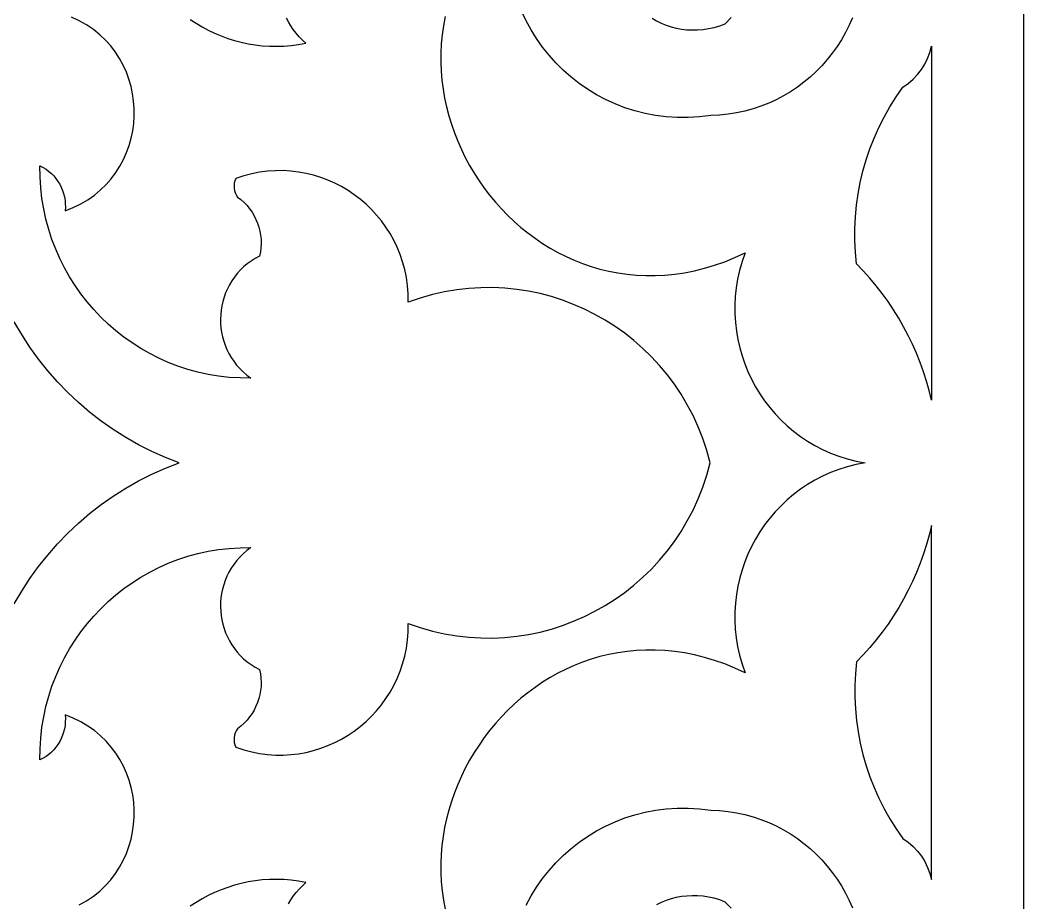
# Model space of a CAD drawing. Extents: x -350 to 350, y -250 to 250.
# Drawn here: x 250.55 to 294, y -90.7 to -52.47 of the extents above; entities that cross this region are included whole.
import ezdxf

# ---------------------------------------------------------------- set-up
doc = ezdxf.new("R2010")
doc.units = 0
doc.layers.add('BITMAP_LAYER', color=18, linetype='CONTINUOUS')
doc.layers.add('LAYER_2', color=174, linetype='CONTINUOUS')

msp = doc.modelspace()

# ---------------------------------------------------------------- linework, layer by layer
at = {"layer": 'BITMAP_LAYER'}
for points in [[(286.575, -52.368), (286.433, -52.695), (286.274, -53.012), (286.1, -53.32), (285.91, -53.618), (285.706, -53.905), (285.487, -54.182), (285.254, -54.446), (285.008, -54.699), (284.75, -54.938), (284.478, -55.164), (284.195, -55.376), (283.901, -55.573), (283.596, -55.754), (283.28, -55.92), (282.955, -56.069), (282.62, -56.202), (282.277, -56.316), (281.925, -56.412), (281.565, -56.49), (281.198, -56.547), (280.824, -56.585), (280.443, -56.602), (279.953, -56.665), (279.469, -56.695), (278.99, -56.695), (278.519, -56.665), (278.056, -56.607), (277.602, -56.52), (277.158, -56.407), (276.724, -56.268), (276.302, -56.103), (275.893, -55.914), (275.496, -55.702), (275.114, -55.467), (274.747, -55.211), (274.395, -54.935), (274.06, -54.638), (273.743, -54.323), (273.445, -53.99), (273.165, -53.64), (272.906, -53.274), (272.668, -52.893), (272.452, -52.498), (272.259, -52.089)], [(286.575, -52.368), (286.433, -52.695), (286.274, -53.012), (286.1, -53.32), (285.91, -53.618), (285.706, -53.905), (285.487, -54.182), (285.254, -54.446), (285.008, -54.699), (284.75, -54.938), (284.478, -55.164), (284.195, -55.376), (283.901, -55.573), (283.596, -55.754), (283.28, -55.92), (282.955, -56.069), (282.62, -56.202), (282.277, -56.316), (281.925, -56.412), (281.565, -56.49), (281.198, -56.547), (280.824, -56.585), (280.443, -56.602), (279.953, -56.665), (279.469, -56.695), (278.99, -56.695), (278.519, -56.665), (278.056, -56.607), (277.602, -56.52), (277.158, -56.407), (276.724, -56.268), (276.302, -56.103), (275.893, -55.914), (275.496, -55.702), (275.114, -55.467), (274.747, -55.211), (274.395, -54.935), (274.06, -54.638), (273.743, -54.323), (273.445, -53.99), (273.165, -53.64), (272.906, -53.274), (272.668, -52.893), (272.452, -52.498), (272.259, -52.089)], [(253.114, -90.786), (253.431, -90.604), (253.726, -90.402), (253.998, -90.182), (254.247, -89.945), (254.473, -89.693), (254.677, -89.427), (254.857, -89.15), (255.016, -88.861), (255.151, -88.563), (255.264, -88.257), (255.354, -87.944), (255.422, -87.626), (255.467, -87.305), (255.49, -86.982), (255.491, -86.657), (255.469, -86.334), (255.425, -86.013), (255.359, -85.695), (255.271, -85.383), (255.16, -85.077), (255.028, -84.779), (254.874, -84.49), (254.697, -84.213), (254.499, -83.947), (254.278, -83.696), (254.036, -83.459), (253.773, -83.239), (253.487, -83.038), (253.18, -82.856), (252.851, -82.695), (252.5, -82.556), (252.511, -82.709), (252.509, -82.86), (252.496, -83.01), (252.471, -83.157), (252.435, -83.3), (252.389, -83.44), (252.332, -83.576), (252.266, -83.706), (252.189, -83.832), (252.104, -83.951), (252.009, -84.063), (251.905, -84.168), (251.794, -84.265), (251.674, -84.354), (251.546, -84.434), (251.411, -84.504), (251.416, -84.027), (251.446, -83.557), (251.498, -83.093), (251.574, -82.637), (251.672, -82.188), (251.792, -81.749), (251.932, -81.318), (252.094, -80.897), (252.275, -80.487), (252.475, -80.088), (252.694, -79.7), (252.931, -79.325), (253.185, -78.962), (253.457, -78.613), (253.745, -78.278), (254.048, -77.957), (254.366, -77.652), (254.699, -77.363), (255.046, -77.09), (255.406, -76.834), (255.779, -76.596), (256.164, -76.376), (256.56, -76.174), (256.967, -75.993), (257.384, -75.831), (257.811, -75.69), (258.248, -75.571), (258.692, -75.473), (259.145, -75.398), (259.604, -75.346), (260.071, -75.317), (260.543, -75.313), (260.37, -75.442), (260.21, -75.58), (260.061, -75.726), (259.925, -75.879), (259.801, -76.039), (259.69, -76.205), (259.59, -76.377), (259.503, -76.553), (259.428, -76.734), (259.364, -76.918), (259.313, -77.105), (259.273, -77.294), (259.246, -77.485), (259.23, -77.678), (259.226, -77.87), (259.234, -78.063), (259.253, -78.254), (259.285, -78.444), (259.327, -78.632), (259.382, -78.817), (259.447, -78.999), (259.525, -79.177), (259.613, -79.35), (259.713, -79.518), (259.825, -79.68), (259.948, -79.835), (260.081, -79.984), (260.227, -80.124), (260.383, -80.256), (260.55, -80.379), (260.729, -80.493), (260.918, -80.596), (260.954, -80.777), (260.976, -80.96), (260.984, -81.141), (260.979, -81.322), (260.96, -81.501), (260.929, -81.678), (260.885, -81.851), (260.829, -82.02), (260.761, -82.185), (260.681, -82.345), (260.59, -82.498), (260.487, -82.645), (260.373, -82.785), (260.248, -82.916), (260.113, -83.039), (259.968, -83.153), (259.909, -83.242), (259.863, -83.338), (259.832, -83.438), (259.815, -83.541), (259.811, -83.645), (259.823, -83.75), (259.848, -83.852), (259.889, -83.952), (260.232, -84.066), (260.576, -84.157), (260.92, -84.225), (261.263, -84.27), (261.604, -84.293), (261.942, -84.295), (262.277, -84.276), (262.608, -84.237), (262.934, -84.178), (263.254, -84.099), (263.568, -84.002), (263.875, -83.887), (264.174, -83.754), (264.464, -83.604), (264.745, -83.437), (265.016, -83.254), (265.276, -83.056), (265.524, -82.843), (265.76, -82.616), (265.983, -82.375), (266.192, -82.12), (266.386, -81.853), (266.565, -81.574), (266.727, -81.282), (266.873, -80.98), (267.001, -80.667), (267.11, -80.344), (267.2, -80.012), (267.27, -79.67), (267.32, -79.321), (267.348, -78.963), (267.354, -78.598), (267.875, -78.778), (268.398, -78.927), (268.923, -79.046), (269.449, -79.135), (269.973, -79.195), (270.496, -79.226), (271.017, -79.229), (271.534, -79.205), (272.047, -79.153), (272.554, -79.074), (273.056, -78.97), (273.549, -78.839), (274.035, -78.684), (274.511, -78.504), (274.978, -78.3), (275.433, -78.072), (275.876, -77.822), (276.306, -77.548), (276.722, -77.253), (277.123, -76.936), (277.508, -76.598), (277.876, -76.24), (278.227, -75.862), (278.558, -75.464), (278.87, -75.047), (279.161, -74.612), (279.431, -74.159), (279.678, -73.688), (279.901, -73.201), (280.099, -72.697), (280.273, -72.178), (280.419, -71.643), (280.273, -71.108), (280.099, -70.588), (279.901, -70.084), (279.678, -69.597), (279.431, -69.126), (279.161, -68.673), (278.87, -68.238), (278.558, -67.821), (278.227, -67.424), (277.876, -67.045), (277.508, -66.687), (277.123, -66.349), (276.722, -66.032), (276.306, -65.737), (275.876, -65.464), (275.433, -65.213), (274.978, -64.985), (274.511, -64.781), (274.035, -64.601), (273.549, -64.446), (273.056, -64.316), (272.554, -64.211), (272.047, -64.132), (271.534, -64.081), (271.017, -64.056), (270.496, -64.059), (269.973, -64.09), (269.449, -64.15), (268.923, -64.239), (268.398, -64.358), (267.875, -64.508), (267.354, -64.688), (267.348, -64.322), (267.32, -63.965), (267.27, -63.615), (267.2, -63.274), (267.11, -62.941), (267.001, -62.618), (266.873, -62.305), (266.727, -62.003), (266.565, -61.712), (266.386, -61.432), (266.192, -61.165), (265.983, -60.911), (265.76, -60.669), (265.524, -60.442), (265.276, -60.229), (265.016, -60.031), (264.745, -59.848), (264.464, -59.682), (264.174, -59.532), (263.875, -59.399), (263.568, -59.283), (263.254, -59.186), (262.934, -59.108), (262.608, -59.049), (262.277, -59.009), (261.942, -58.99), (261.604, -58.992), (261.263, -59.015), (260.92, -59.061), (260.576, -59.128), (260.232, -59.219), (259.889, -59.334), (259.848, -59.433), (259.823, -59.536), (259.811, -59.64), (259.815, -59.745), (259.832, -59.848), (259.863, -59.948), (259.909, -60.043), (259.968, -60.133), (260.113, -60.246), (260.248, -60.369), (260.373, -60.5), (260.487, -60.64), (260.59, -60.787), (260.681, -60.941), (260.761, -61.1), (260.829, -61.265), (260.885, -61.434), (260.929, -61.608), (260.96, -61.784), (260.979, -61.963), (260.984, -62.144), (260.976, -62.326), (260.954, -62.508), (260.918, -62.69), (260.729, -62.793), (260.55, -62.906), (260.383, -63.029), (260.227, -63.161), (260.081, -63.302), (259.948, -63.45), (259.825, -63.605), (259.713, -63.767), (259.613, -63.935), (259.525, -64.108), (259.447, -64.286), (259.382, -64.468), (259.327, -64.653), (259.285, -64.841), (259.253, -65.031), (259.234, -65.223), (259.226, -65.415), (259.23, -65.608), (259.246, -65.8), (259.273, -65.991), (259.313, -66.18), (259.364, -66.368), (259.428, -66.552), (259.503, -66.732), (259.59, -66.909), (259.69, -67.08), (259.801, -67.246), (259.925, -67.406), (260.061, -67.559), (260.21, -67.705), (260.37, -67.843), (260.543, -67.972), (260.071, -67.968), (259.604, -67.94), (259.145, -67.887), (258.692, -67.812), (258.248, -67.715), (257.811, -67.595), (257.384, -67.454), (256.967, -67.293), (256.56, -67.111), (256.164, -66.91), (255.779, -66.69), (255.406, -66.452), (255.046, -66.196), (254.699, -65.923), (254.366, -65.633), (254.048, -65.328), (253.745, -65.008), (253.457, -64.672), (253.185, -64.323), (252.931, -63.961), (252.694, -63.585), (252.475, -63.198), (252.275, -62.798), (252.094, -62.388), (251.932, -61.967), (251.792, -61.537), (251.672, -61.097), (251.574, -60.649), (251.498, -60.192), (251.446, -59.729), (251.416, -59.258), (251.411, -58.781), (251.546, -58.852), (251.674, -58.931), (251.794, -59.02), (251.905, -59.117), (252.009, -59.222), (252.104, -59.335), (252.189, -59.454), (252.266, -59.579), (252.332, -59.71), (252.389, -59.845), (252.435, -59.985), (252.471, -60.129), (252.496, -60.276), (252.509, -60.425), (252.511, -60.576), (252.5, -60.729), (252.851, -60.591), (253.18, -60.43), (253.487, -60.247), (253.773, -60.046), (254.036, -59.826), (254.278, -59.59), (254.499, -59.338), (254.697, -59.073), (254.874, -58.795), (255.028, -58.506), (255.16, -58.208), (255.271, -57.903), (255.359, -57.59), (255.425, -57.272), (255.469, -56.951), (255.491, -56.628), (255.49, -56.304), (255.467, -55.98), (255.422, -55.659), (255.354, -55.341), (255.264, -55.029), (255.151, -54.723), (255.016, -54.425), (254.857, -54.136), (254.677, -53.858), (254.473, -53.592), (254.247, -53.34), (253.998, -53.104), (253.726, -52.884), (253.431, -52.682), (253.114, -52.499), (252.773, -52.338)], [(253.114, -90.786), (253.431, -90.604), (253.726, -90.402), (253.998, -90.182), (254.247, -89.945), (254.473, -89.693), (254.677, -89.427), (254.857, -89.15), (255.016, -88.861), (255.151, -88.563), (255.264, -88.257), (255.354, -87.944), (255.422, -87.626), (255.467, -87.305), (255.49, -86.982), (255.491, -86.657), (255.469, -86.334), (255.425, -86.013), (255.359, -85.695), (255.271, -85.383), (255.16, -85.077), (255.028, -84.779), (254.874, -84.49), (254.697, -84.213), (254.499, -83.947), (254.278, -83.696), (254.036, -83.459), (253.773, -83.239), (253.487, -83.038), (253.18, -82.856), (252.851, -82.695), (252.5, -82.556), (252.511, -82.709), (252.509, -82.86), (252.496, -83.01), (252.471, -83.157), (252.435, -83.3), (252.389, -83.44), (252.332, -83.576), (252.266, -83.706), (252.189, -83.832), (252.104, -83.951), (252.009, -84.063), (251.905, -84.168), (251.794, -84.265), (251.674, -84.354), (251.546, -84.434), (251.411, -84.504), (251.416, -84.027), (251.446, -83.557), (251.498, -83.093), (251.574, -82.637), (251.672, -82.188), (251.792, -81.749), (251.932, -81.318), (252.094, -80.897), (252.275, -80.487), (252.475, -80.088), (252.694, -79.7), (252.931, -79.325), (253.185, -78.962), (253.457, -78.613), (253.745, -78.278), (254.048, -77.957), (254.366, -77.652), (254.699, -77.363), (255.046, -77.09), (255.406, -76.834), (255.779, -76.596), (256.164, -76.376), (256.56, -76.174), (256.967, -75.993), (257.384, -75.831), (257.811, -75.69), (258.248, -75.571), (258.692, -75.473), (259.145, -75.398), (259.604, -75.346), (260.071, -75.317), (260.543, -75.313), (260.37, -75.442), (260.21, -75.58), (260.061, -75.726), (259.925, -75.879), (259.801, -76.039), (259.69, -76.205), (259.59, -76.377), (259.503, -76.553), (259.428, -76.734), (259.364, -76.918), (259.313, -77.105), (259.273, -77.294), (259.246, -77.485), (259.23, -77.678), (259.226, -77.87), (259.234, -78.063), (259.253, -78.254), (259.285, -78.444), (259.327, -78.632), (259.382, -78.817), (259.447, -78.999), (259.525, -79.177), (259.613, -79.35), (259.713, -79.518), (259.825, -79.68), (259.948, -79.835), (260.081, -79.984), (260.227, -80.124), (260.383, -80.256), (260.55, -80.379), (260.729, -80.493), (260.918, -80.596), (260.954, -80.777), (260.976, -80.96), (260.984, -81.141), (260.979, -81.322), (260.96, -81.501), (260.929, -81.678), (260.885, -81.851), (260.829, -82.02), (260.761, -82.185), (260.681, -82.345), (260.59, -82.498), (260.487, -82.645), (260.373, -82.785), (260.248, -82.916), (260.113, -83.039), (259.968, -83.153), (259.909, -83.242), (259.863, -83.338), (259.832, -83.438), (259.815, -83.541), (259.811, -83.645), (259.823, -83.75), (259.848, -83.852), (259.889, -83.952), (260.232, -84.066), (260.576, -84.157), (260.92, -84.225), (261.263, -84.27), (261.604, -84.293), (261.942, -84.295), (262.277, -84.276), (262.608, -84.237), (262.934, -84.178), (263.254, -84.099), (263.568, -84.002), (263.875, -83.887), (264.174, -83.754), (264.464, -83.604), (264.745, -83.437), (265.016, -83.254), (265.276, -83.056), (265.524, -82.843), (265.76, -82.616), (265.983, -82.375), (266.192, -82.12), (266.386, -81.853), (266.565, -81.574), (266.727, -81.282), (266.873, -80.98), (267.001, -80.667), (267.11, -80.344), (267.2, -80.012), (267.27, -79.67), (267.32, -79.321), (267.348, -78.963), (267.354, -78.598), (267.875, -78.778), (268.398, -78.927), (268.923, -79.046), (269.449, -79.135), (269.973, -79.195), (270.496, -79.226), (271.017, -79.229), (271.534, -79.205), (272.047, -79.153), (272.554, -79.074), (273.056, -78.97), (273.549, -78.839), (274.035, -78.684), (274.511, -78.504), (274.978, -78.3), (275.433, -78.072), (275.876, -77.822), (276.306, -77.548), (276.722, -77.253), (277.123, -76.936), (277.508, -76.598), (277.876, -76.24), (278.227, -75.862), (278.558, -75.464), (278.87, -75.047), (279.161, -74.612), (279.431, -74.159), (279.678, -73.688), (279.901, -73.201), (280.099, -72.697), (280.273, -72.178), (280.419, -71.643), (280.273, -71.108), (280.099, -70.588), (279.901, -70.084), (279.678, -69.597), (279.431, -69.126), (279.161, -68.673), (278.87, -68.238), (278.558, -67.821), (278.227, -67.424), (277.876, -67.045), (277.508, -66.687), (277.123, -66.349), (276.722, -66.032), (276.306, -65.737), (275.876, -65.464), (275.433, -65.213), (274.978, -64.985), (274.511, -64.781), (274.035, -64.601), (273.549, -64.446), (273.056, -64.316), (272.554, -64.211), (272.047, -64.132), (271.534, -64.081), (271.017, -64.056), (270.496, -64.059), (269.973, -64.09), (269.449, -64.15), (268.923, -64.239), (268.398, -64.358), (267.875, -64.508), (267.354, -64.688), (267.348, -64.322), (267.32, -63.965), (267.27, -63.615), (267.2, -63.274), (267.11, -62.941), (267.001, -62.618), (266.873, -62.305), (266.727, -62.003), (266.565, -61.712), (266.386, -61.432), (266.192, -61.165), (265.983, -60.911), (265.76, -60.669), (265.524, -60.442), (265.276, -60.229), (265.016, -60.031), (264.745, -59.848), (264.464, -59.682), (264.174, -59.532), (263.875, -59.399), (263.568, -59.283), (263.254, -59.186), (262.934, -59.108), (262.608, -59.049), (262.277, -59.009), (261.942, -58.99), (261.604, -58.992), (261.263, -59.015), (260.92, -59.061), (260.576, -59.128), (260.232, -59.219), (259.889, -59.334), (259.848, -59.433), (259.823, -59.536), (259.811, -59.64), (259.815, -59.745), (259.832, -59.848), (259.863, -59.948), (259.909, -60.043), (259.968, -60.133), (260.113, -60.246), (260.248, -60.369), (260.373, -60.5), (260.487, -60.64), (260.59, -60.787), (260.681, -60.941), (260.761, -61.1), (260.829, -61.265), (260.885, -61.434), (260.929, -61.608), (260.96, -61.784), (260.979, -61.963), (260.984, -62.144), (260.976, -62.326), (260.954, -62.508), (260.918, -62.69), (260.729, -62.793), (260.55, -62.906), (260.383, -63.029), (260.227, -63.161), (260.081, -63.302), (259.948, -63.45), (259.825, -63.605), (259.713, -63.767), (259.613, -63.935), (259.525, -64.108), (259.447, -64.286), (259.382, -64.468), (259.327, -64.653), (259.285, -64.841), (259.253, -65.031), (259.234, -65.223), (259.226, -65.415), (259.23, -65.608), (259.246, -65.8), (259.273, -65.991), (259.313, -66.18), (259.364, -66.368), (259.428, -66.552), (259.503, -66.732), (259.59, -66.909), (259.69, -67.08), (259.801, -67.246), (259.925, -67.406), (260.061, -67.559), (260.21, -67.705), (260.37, -67.843), (260.543, -67.972), (260.071, -67.968), (259.604, -67.94), (259.145, -67.887), (258.692, -67.812), (258.248, -67.715), (257.811, -67.595), (257.384, -67.454), (256.967, -67.293), (256.56, -67.111), (256.164, -66.91), (255.779, -66.69), (255.406, -66.452), (255.046, -66.196), (254.699, -65.923), (254.366, -65.633), (254.048, -65.328), (253.745, -65.008), (253.457, -64.672), (253.185, -64.323), (252.931, -63.961), (252.694, -63.585), (252.475, -63.198), (252.275, -62.798), (252.094, -62.388), (251.932, -61.967), (251.792, -61.537), (251.672, -61.097), (251.574, -60.649), (251.498, -60.192), (251.446, -59.729), (251.416, -59.258), (251.411, -58.781), (251.546, -58.852), (251.674, -58.931), (251.794, -59.02), (251.905, -59.117), (252.009, -59.222), (252.104, -59.335), (252.189, -59.454), (252.266, -59.579), (252.332, -59.71), (252.389, -59.845), (252.435, -59.985), (252.471, -60.129), (252.496, -60.276), (252.509, -60.425), (252.511, -60.576), (252.5, -60.729), (252.851, -60.591), (253.18, -60.43), (253.487, -60.247), (253.773, -60.046), (254.036, -59.826), (254.278, -59.59), (254.499, -59.338), (254.697, -59.073), (254.874, -58.795), (255.028, -58.506), (255.16, -58.208), (255.271, -57.903), (255.359, -57.59), (255.425, -57.272), (255.469, -56.951), (255.491, -56.628), (255.49, -56.304), (255.467, -55.98), (255.422, -55.659), (255.354, -55.341), (255.264, -55.029), (255.151, -54.723), (255.016, -54.425), (254.857, -54.136), (254.677, -53.858), (254.473, -53.592), (254.247, -53.34), (253.998, -53.104), (253.726, -52.884), (253.431, -52.682), (253.114, -52.499), (252.773, -52.338)], [(257.918, -52.443), (258.171, -52.61), (258.431, -52.766), (258.698, -52.909), (258.972, -53.04), (259.252, -53.158), (259.537, -53.263), (259.828, -53.354), (260.123, -53.432), (260.423, -53.496), (260.726, -53.546), (261.033, -53.581), (261.343, -53.601), (261.656, -53.607), (261.97, -53.597), (262.286, -53.571), (262.603, -53.529), (262.921, -53.472), (262.769, -53.334), (262.627, -53.189), (262.496, -53.038), (262.376, -52.881), (262.266, -52.72), (262.167, -52.553), (262.078, -52.382)], [(257.918, -52.443), (258.171, -52.61), (258.431, -52.766), (258.698, -52.909), (258.972, -53.04), (259.252, -53.158), (259.537, -53.263), (259.828, -53.354), (260.123, -53.432), (260.423, -53.496), (260.726, -53.546), (261.033, -53.581), (261.343, -53.601), (261.656, -53.607), (261.97, -53.597), (262.286, -53.571), (262.603, -53.529), (262.921, -53.472), (262.769, -53.334), (262.627, -53.189), (262.496, -53.038), (262.376, -52.881), (262.266, -52.72), (262.167, -52.553), (262.078, -52.382)], [(268.944, -52.319), (268.871, -52.714), (268.815, -53.109), (268.779, -53.504), (268.76, -53.9), (268.759, -54.294), (268.776, -54.686), (268.809, -55.077), (268.859, -55.465), (268.926, -55.85), (269.009, -56.232), (269.107, -56.61), (269.221, -56.983), (269.349, -57.351), (269.493, -57.714), (269.65, -58.07), (269.822, -58.42), (270.007, -58.763), (270.205, -59.099), (270.416, -59.426), (270.64, -59.744), (270.876, -60.054), (271.124, -60.354), (271.384, -60.643), (271.654, -60.922), (271.936, -61.19), (272.228, -61.446), (272.53, -61.69), (272.842, -61.921), (273.163, -62.139), (273.494, -62.343), (273.833, -62.533), (274.181, -62.709), (274.537, -62.869), (274.9, -63.013), (275.271, -63.141), (275.649, -63.252), (276.034, -63.346), (276.425, -63.422), (276.822, -63.479), (277.225, -63.518), (277.633, -63.537), (278.046, -63.537), (278.464, -63.516), (278.886, -63.474), (279.312, -63.411), (279.741, -63.326), (280.174, -63.218), (280.61, -63.088), (281.048, -62.934), (281.489, -62.756), (281.931, -62.554), (281.8, -62.93), (281.693, -63.308), (281.608, -63.687), (281.546, -64.066), (281.505, -64.444), (281.486, -64.821), (281.488, -65.196), (281.511, -65.567), (281.554, -65.935), (281.616, -66.299), (281.698, -66.657), (281.799, -67.01), (281.918, -67.355), (282.056, -67.693), (282.211, -68.023), (282.383, -68.344), (282.572, -68.655), (282.777, -68.956), (282.998, -69.246), (283.234, -69.523), (283.486, -69.788), (283.752, -70.039), (284.033, -70.276), (284.327, -70.498), (284.634, -70.704), (284.954, -70.894), (285.287, -71.066), (285.632, -71.221), (285.988, -71.356), (286.355, -71.472), (286.733, -71.568), (287.122, -71.643), (286.733, -71.717), (286.355, -71.813), (285.988, -71.929), (285.632, -72.065), (285.287, -72.219), (284.954, -72.391), (284.634, -72.581), (284.327, -72.787), (284.033, -73.009), (283.752, -73.246), (283.486, -73.497), (283.234, -73.762), (282.998, -74.04), (282.777, -74.329), (282.572, -74.63), (282.383, -74.941), (282.211, -75.262), (282.056, -75.592), (281.918, -75.93), (281.799, -76.276), (281.698, -76.628), (281.616, -76.986), (281.554, -77.35), (281.511, -77.718), (281.488, -78.09), (281.486, -78.464), (281.505, -78.841), (281.546, -79.219), (281.608, -79.598), (281.693, -79.977), (281.8, -80.355), (281.931, -80.732), (281.489, -80.529), (281.048, -80.351), (280.61, -80.198), (280.174, -80.067), (279.741, -79.959), (279.312, -79.874), (278.886, -79.811), (278.464, -79.769), (278.046, -79.749), (277.633, -79.748), (277.225, -79.767), (276.822, -79.806), (276.425, -79.864), (276.034, -79.94), (275.649, -80.033), (275.271, -80.145), (274.9, -80.272), (274.537, -80.417), (274.181, -80.577), (273.833, -80.752), (273.494, -80.942), (273.163, -81.146), (272.842, -81.364), (272.53, -81.595), (272.228, -81.839), (271.936, -82.095), (271.654, -82.363), (271.384, -82.642), (271.124, -82.932), (270.876, -83.232), (270.64, -83.541), (270.416, -83.86), (270.205, -84.187), (270.007, -84.522), (269.822, -84.865), (269.65, -85.215), (269.493, -85.571), (269.349, -85.934), (269.221, -86.302), (269.107, -86.675), (269.009, -87.053), (268.926, -87.435), (268.859, -87.82), (268.809, -88.208), (268.776, -88.599), (268.759, -88.992), (268.76, -89.386), (268.779, -89.781), (268.815, -90.176), (268.871, -90.572), (268.944, -90.967)], [(268.944, -52.319), (268.871, -52.714), (268.815, -53.109), (268.779, -53.504), (268.76, -53.9), (268.759, -54.294), (268.776, -54.686), (268.809, -55.077), (268.859, -55.465), (268.926, -55.85), (269.009, -56.232), (269.107, -56.61), (269.221, -56.983), (269.349, -57.351), (269.493, -57.714), (269.65, -58.07), (269.822, -58.42), (270.007, -58.763), (270.205, -59.099), (270.416, -59.426), (270.64, -59.744), (270.876, -60.054), (271.124, -60.354), (271.384, -60.643), (271.654, -60.922), (271.936, -61.19), (272.228, -61.446), (272.53, -61.69), (272.842, -61.921), (273.163, -62.139), (273.494, -62.343), (273.833, -62.533), (274.181, -62.709), (274.537, -62.869), (274.9, -63.013), (275.271, -63.141), (275.649, -63.252), (276.034, -63.346), (276.425, -63.422), (276.822, -63.479), (277.225, -63.518), (277.633, -63.537), (278.046, -63.537), (278.464, -63.516), (278.886, -63.474), (279.312, -63.411), (279.741, -63.326), (280.174, -63.218), (280.61, -63.088), (281.048, -62.934), (281.489, -62.756), (281.931, -62.554), (281.8, -62.93), (281.693, -63.308), (281.608, -63.687), (281.546, -64.066), (281.505, -64.444), (281.486, -64.821), (281.488, -65.196), (281.511, -65.567), (281.554, -65.935), (281.616, -66.299), (281.698, -66.657), (281.799, -67.01), (281.918, -67.355), (282.056, -67.693), (282.211, -68.023), (282.383, -68.344), (282.572, -68.655), (282.777, -68.956), (282.998, -69.246), (283.234, -69.523), (283.486, -69.788), (283.752, -70.039), (284.033, -70.276), (284.327, -70.498), (284.634, -70.704), (284.954, -70.894), (285.287, -71.066), (285.632, -71.221), (285.988, -71.356), (286.355, -71.472), (286.733, -71.568), (287.122, -71.643), (286.733, -71.717), (286.355, -71.813), (285.988, -71.929), (285.632, -72.065), (285.287, -72.219), (284.954, -72.391), (284.634, -72.581), (284.327, -72.787), (284.033, -73.009), (283.752, -73.246), (283.486, -73.497), (283.234, -73.762), (282.998, -74.04), (282.777, -74.329), (282.572, -74.63), (282.383, -74.941), (282.211, -75.262), (282.056, -75.592), (281.918, -75.93), (281.799, -76.276), (281.698, -76.628), (281.616, -76.986), (281.554, -77.35), (281.511, -77.718), (281.488, -78.09), (281.486, -78.464), (281.505, -78.841), (281.546, -79.219), (281.608, -79.598), (281.693, -79.977), (281.8, -80.355), (281.931, -80.732), (281.489, -80.529), (281.048, -80.351), (280.61, -80.198), (280.174, -80.067), (279.741, -79.959), (279.312, -79.874), (278.886, -79.811), (278.464, -79.769), (278.046, -79.749), (277.633, -79.748), (277.225, -79.767), (276.822, -79.806), (276.425, -79.864), (276.034, -79.94), (275.649, -80.033), (275.271, -80.145), (274.9, -80.272), (274.537, -80.417), (274.181, -80.577), (273.833, -80.752), (273.494, -80.942), (273.163, -81.146), (272.842, -81.364), (272.53, -81.595), (272.228, -81.839), (271.936, -82.095), (271.654, -82.363), (271.384, -82.642), (271.124, -82.932), (270.876, -83.232), (270.64, -83.541), (270.416, -83.86), (270.205, -84.187), (270.007, -84.522), (269.822, -84.865), (269.65, -85.215), (269.493, -85.571), (269.349, -85.934), (269.221, -86.302), (269.107, -86.675), (269.009, -87.053), (268.926, -87.435), (268.859, -87.82), (268.809, -88.208), (268.776, -88.599), (268.759, -88.992), (268.76, -89.386), (268.779, -89.781), (268.815, -90.176), (268.871, -90.572), (268.944, -90.967)], [(277.904, -52.392), (278.101, -52.503), (278.306, -52.601), (278.516, -52.686), (278.732, -52.758), (278.954, -52.815), (279.179, -52.859), (279.409, -52.887), (279.641, -52.9), (279.876, -52.896), (280.114, -52.877), (280.352, -52.841), (280.592, -52.787), (280.832, -52.716), (281.071, -52.626), (281.336, -52.363)], [(277.904, -52.392), (278.101, -52.503), (278.306, -52.601), (278.516, -52.686), (278.732, -52.758), (278.954, -52.815), (279.179, -52.859), (279.409, -52.887), (279.641, -52.9), (279.876, -52.896), (280.114, -52.877), (280.352, -52.841), (280.592, -52.787), (280.832, -52.716), (281.071, -52.626), (281.336, -52.363)], [(250.3, -77.754), (250.626, -77.196), (250.978, -76.655), (251.353, -76.134), (251.752, -75.633), (252.173, -75.152), (252.616, -74.693), (253.079, -74.256), (253.563, -73.842), (254.066, -73.451), (254.587, -73.084), (255.126, -72.743), (255.681, -72.428), (256.253, -72.138), (256.839, -71.877), (257.439, -71.643), (256.839, -71.409), (256.253, -71.147), (255.681, -70.858), (255.126, -70.542), (254.587, -70.201), (254.066, -69.834), (253.563, -69.444), (253.079, -69.03), (252.616, -68.592), (252.173, -68.133), (251.752, -67.653), (251.353, -67.151), (250.978, -66.63), (250.626, -66.09), (250.3, -65.531)], [(272.452, -90.788), (272.668, -90.392), (272.906, -90.011), (273.165, -89.645), (273.445, -89.295), (273.743, -88.962), (274.06, -88.647), (274.395, -88.351), (274.747, -88.074), (275.114, -87.818), (275.496, -87.583), (275.893, -87.371), (276.302, -87.182), (276.724, -87.018), (277.158, -86.878), (277.602, -86.765), (278.056, -86.678), (278.519, -86.62), (278.99, -86.59), (279.469, -86.59), (279.953, -86.621), (280.443, -86.683), (280.824, -86.7), (281.198, -86.738), (281.565, -86.796), (281.925, -86.873), (282.277, -86.969), (282.62, -87.084), (282.955, -87.216), (283.28, -87.365), (283.596, -87.531), (283.901, -87.713), (284.195, -87.91), (284.478, -88.121), (284.75, -88.347), (285.008, -88.587), (285.254, -88.839), (285.487, -89.103), (285.706, -89.38), (285.91, -89.667), (286.1, -89.965), (286.274, -90.273), (286.433, -90.591), (286.575, -90.917)], [(272.452, -90.788), (272.668, -90.392), (272.906, -90.011), (273.165, -89.645), (273.445, -89.295), (273.743, -88.962), (274.06, -88.647), (274.395, -88.351), (274.747, -88.074), (275.114, -87.818), (275.496, -87.583), (275.893, -87.371), (276.302, -87.182), (276.724, -87.018), (277.158, -86.878), (277.602, -86.765), (278.056, -86.678), (278.519, -86.62), (278.99, -86.59), (279.469, -86.59), (279.953, -86.621), (280.443, -86.683), (280.824, -86.7), (281.198, -86.738), (281.565, -86.796), (281.925, -86.873), (282.277, -86.969), (282.62, -87.084), (282.955, -87.216), (283.28, -87.365), (283.596, -87.531), (283.901, -87.713), (284.195, -87.91), (284.478, -88.121), (284.75, -88.347), (285.008, -88.587), (285.254, -88.839), (285.487, -89.103), (285.706, -89.38), (285.91, -89.667), (286.1, -89.965), (286.274, -90.273), (286.433, -90.591), (286.575, -90.917)], [(262.167, -90.732), (262.266, -90.566), (262.376, -90.404), (262.496, -90.247), (262.627, -90.096), (262.769, -89.952), (262.921, -89.814), (262.603, -89.756), (262.286, -89.714), (261.97, -89.689), (261.656, -89.679), (261.343, -89.684), (261.033, -89.704), (260.726, -89.74), (260.423, -89.789), (260.123, -89.853), (259.828, -89.931), (259.537, -90.023), (259.252, -90.127), (258.972, -90.245), (258.698, -90.376), (258.431, -90.52), (258.171, -90.675), (257.918, -90.843)], [(262.167, -90.732), (262.266, -90.566), (262.376, -90.404), (262.496, -90.247), (262.627, -90.096), (262.769, -89.952), (262.921, -89.814), (262.603, -89.756), (262.286, -89.714), (261.97, -89.689), (261.656, -89.679), (261.343, -89.684), (261.033, -89.704), (260.726, -89.74), (260.423, -89.789), (260.123, -89.853), (259.828, -89.931), (259.537, -90.023), (259.252, -90.127), (258.972, -90.245), (258.698, -90.376), (258.431, -90.52), (258.171, -90.675), (257.918, -90.843)], [(281.336, -90.922), (281.071, -90.659), (280.832, -90.57), (280.592, -90.498), (280.352, -90.445), (280.114, -90.408), (279.876, -90.389), (279.641, -90.386), (279.409, -90.399), (279.179, -90.427), (278.954, -90.47), (278.732, -90.527), (278.516, -90.599), (278.306, -90.684), (278.101, -90.782)], [(281.336, -90.922), (281.071, -90.659), (280.832, -90.57), (280.592, -90.498), (280.352, -90.445), (280.114, -90.408), (279.876, -90.389), (279.641, -90.386), (279.409, -90.399), (279.179, -90.427), (278.954, -90.47), (278.732, -90.527), (278.516, -90.599), (278.306, -90.684), (278.101, -90.782)]]:
    msp.add_lwpolyline(points, dxfattribs=at)
for points in [[(289.999, -68.934), (289.897, -68.517), (289.781, -68.104), (289.65, -67.696), (289.506, -67.294), (289.348, -66.897), (289.176, -66.507), (288.991, -66.124), (288.792, -65.747), (288.581, -65.378), (288.356, -65.016), (288.119, -64.662), (287.87, -64.317), (287.608, -63.98), (287.335, -63.653), (287.049, -63.335), (286.752, -63.026), (286.704, -62.517), (286.681, -62.008), (286.681, -61.501), (286.705, -60.995), (286.752, -60.492), (286.823, -59.993), (286.917, -59.498), (287.034, -59.009), (287.173, -58.525), (287.334, -58.048), (287.518, -57.579), (287.724, -57.119), (287.952, -56.668), (288.201, -56.227), (288.472, -55.797), (288.763, -55.379), (288.993, -55.216), (289.203, -55.033), (289.393, -54.831), (289.561, -54.612), (289.707, -54.377), (289.829, -54.129), (289.927, -53.868), (289.999, -53.598)], [(289.999, -74.351), (289.897, -74.769), (289.781, -75.182), (289.65, -75.589), (289.506, -75.992), (289.348, -76.388), (289.176, -76.778), (288.991, -77.162), (288.792, -77.538), (288.581, -77.908), (288.356, -78.269), (288.119, -78.623), (287.87, -78.968), (287.608, -79.305), (287.335, -79.632), (287.049, -79.951), (286.752, -80.259), (286.704, -80.768), (286.681, -81.277), (286.681, -81.785), (286.705, -82.29), (286.752, -82.793), (286.823, -83.292), (286.917, -83.787), (287.034, -84.277), (287.173, -84.76), (287.334, -85.237), (287.518, -85.706), (287.724, -86.166), (287.952, -86.618), (288.201, -87.059), (288.472, -87.489), (288.763, -87.907), (288.993, -88.069), (289.203, -88.252), (289.393, -88.454), (289.561, -88.674), (289.707, -88.908), (289.829, -89.157), (289.927, -89.417), (289.999, -89.687)]]:
    msp.add_lwpolyline(points, close=True, dxfattribs=at)
at = {"layer": 'LAYER_2'}
msp.add_lwpolyline([(294, 194), (-176.804, 194), (-294, 76.804), (-294, -194), (294, -194)], close=True, dxfattribs=at)

doc.saveas('drawing.dxf')
